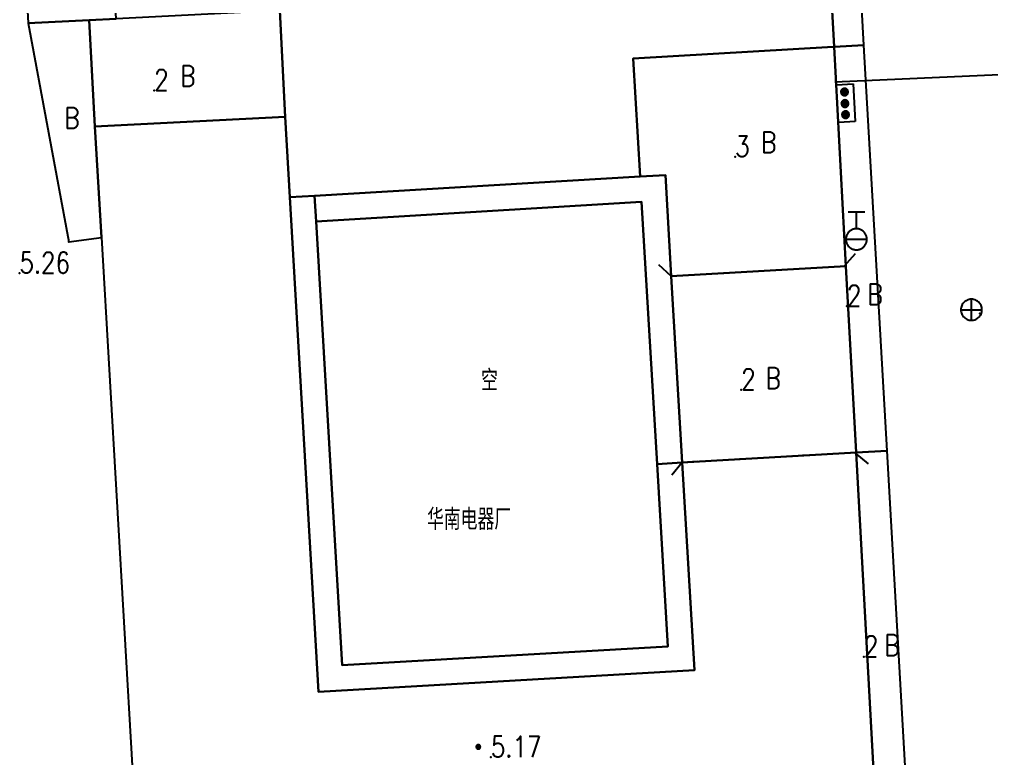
# Model space of a CAD drawing. Extents: x 500064 to 501389, y 2542464 to 2545400.
# Drawn here: x 500906.96 to 500953.13, y 2542619.31 to 2542654.41 of the extents above; entities that cross this region are included whole.
import ezdxf

# ---------------------------------------------------------------- set-up
doc = ezdxf.new("R2010")
doc.units = 0
doc.header["$LTSCALE"] = 0.5
doc.linetypes.add('CENTER', pattern=[50.8, 31.75, -6.35, 6.35, -6.35])
doc.layers.add('地形图', color=8, linetype='CONTINUOUS')
doc.styles.add('HZ', font='romans.shx', dxfattribs={"width": 0.8, "bigfont": 'hztxt.shx'})

msp = doc.modelspace()

# ---------------------------------------------------------------- linework, layer by layer
at = {"layer": '地形图'}
for points in [[(500926.208, 2542669.718), (500945.01, 2542664.864), (500945.651, 2542653.112), (500947.066, 2542653.195), (500946.367, 2542665.968), (500926.209, 2542671.261)], [(500926.208, 2542669.718), (500924.198, 2542670.238), (500924.556, 2542661.168), (500919.048, 2542660.844), (500919.319, 2542654.832), (500919.578, 2542649.788), (500919.798, 2542645.968), (500920.981, 2542646.037), (500936.441, 2542646.947), (500936.112, 2542652.551), (500945.608, 2542653.11), (500945.651, 2542653.112), (500945.01, 2542664.864)], [(500911.55, 2542654.445), (500911.224, 2542660.383), (500907.058, 2542660.137), (500907.368, 2542654.237), (500910.266, 2542654.382)], [(500919.319, 2542654.832), (500911.55, 2542654.445), (500910.266, 2542654.382), (500910.543, 2542649.325), (500919.578, 2542649.788)], [(500910.266, 2542654.382), (500907.368, 2542654.237), (500909.298, 2542643.857), (500910.85, 2542644.058), (500910.543, 2542649.325)], [(500945.651, 2542653.112), (500945.608, 2542653.11), (500936.112, 2542652.551), (500936.441, 2542646.947), (500937.639, 2542647.018), (500937.921, 2542642.226), (500946.219, 2542642.702)], [(500947.066, 2542653.195), (500945.651, 2542653.112), (500946.219, 2542642.702), (500946.703, 2542633.839), (500948.174, 2542633.924)], [(500919.578, 2542649.788), (500910.543, 2542649.325), (500910.85, 2542644.058), (500912.676, 2542612.707), (500931.043, 2542613.755), (500932.54, 2542613.84), (500943.75, 2542614.479), (500944.403, 2542614.517), (500947.748, 2542614.707), (500946.703, 2542633.839), (500938.444, 2542633.367), (500939.027, 2542623.502), (500921.156, 2542622.471), (500919.798, 2542645.968)], [(500920.981, 2542646.037), (500921.052, 2542644.812), (500936.512, 2542645.749), (500937.247, 2542633.296), (500938.444, 2542633.367), (500937.921, 2542642.226), (500937.639, 2542647.018), (500936.441, 2542646.947)], [(500919.798, 2542645.968), (500921.156, 2542622.471), (500939.027, 2542623.502), (500938.444, 2542633.367), (500937.247, 2542633.296), (500937.758, 2542624.631), (500922.285, 2542623.738), (500921.052, 2542644.812), (500920.981, 2542646.037)], [(500937.921, 2542642.226), (500938.444, 2542633.367), (500946.703, 2542633.839), (500946.219, 2542642.702)], [(500948.174, 2542633.924), (500946.703, 2542633.839), (500947.748, 2542614.707), (500948.347, 2542614.742), (500949.274, 2542614.795)]]:
    msp.add_lwpolyline(points, close=True, dxfattribs=at)
for points in [[(500957.508, 2542661.307), (500958.142, 2542651.993), (500945.693, 2542651.44)], [(500919.578, 2542649.788), (500919.319, 2542654.832), (500911.55, 2542654.445), (500910.266, 2542654.382), (500907.368, 2542654.237)], [(500910.543, 2542649.325), (500910.266, 2542654.382)], [(500945.608, 2542653.11), (500936.112, 2542652.551), (500936.441, 2542646.947)], [(500945.766, 2542651.313), (500946.565, 2542651.356)], [(500945.864, 2542649.515), (500945.766, 2542651.313)], [(500946.152, 2542650.796), (500946.17, 2542650.797), (500946.183, 2542650.798), (500946.188, 2542650.799), (500946.205, 2542650.804), (500946.222, 2542650.81), (500946.23, 2542650.814), (500946.232, 2542650.816), (500946.238, 2542650.819), (500946.253, 2542650.828), (500946.267, 2542650.84), (500946.274, 2542650.846), (500946.28, 2542650.853), (500946.291, 2542650.866), (500946.3, 2542650.881), (500946.309, 2542650.897), (500946.312, 2542650.906), (500946.315, 2542650.914), (500946.32, 2542650.931), (500946.322, 2542650.949), (500946.323, 2542650.967), (500946.322, 2542650.985), (500946.32, 2542651.003), (500946.315, 2542651.02), (500946.309, 2542651.037), (500946.3, 2542651.053), (500946.291, 2542651.068), (500946.279, 2542651.082), (500946.276, 2542651.085), (500946.267, 2542651.094), (500946.253, 2542651.106), (500946.238, 2542651.115), (500946.222, 2542651.124), (500946.217, 2542651.125), (500946.215, 2542651.126), (500946.205, 2542651.13), (500946.188, 2542651.135), (500946.17, 2542651.137), (500946.164, 2542651.138), (500946.152, 2542651.138), (500946.134, 2542651.137), (500946.116, 2542651.135), (500946.115, 2542651.134), (500946.099, 2542651.13), (500946.082, 2542651.124), (500946.068, 2542651.116), (500946.066, 2542651.115), (500946.065, 2542651.115), (500946.051, 2542651.106), (500946.037, 2542651.094), (500946.025, 2542651.082), (500946.018, 2542651.073), (500946.013, 2542651.068), (500946.003, 2542651.053), (500945.995, 2542651.037), (500945.989, 2542651.02), (500945.987, 2542651.015), (500945.984, 2542651.003), (500945.981, 2542650.985), (500945.981, 2542650.967), (500945.981, 2542650.949), (500945.984, 2542650.931), (500945.989, 2542650.914), (500945.995, 2542650.897), (500946.003, 2542650.881), (500946.013, 2542650.866), (500946.019, 2542650.86), (500946.025, 2542650.852), (500946.03, 2542650.847), (500946.037, 2542650.84), (500946.051, 2542650.828), (500946.066, 2542650.819), (500946.079, 2542650.812), (500946.082, 2542650.811), (500946.099, 2542650.804), (500946.116, 2542650.799), (500946.133, 2542650.797), (500946.134, 2542650.797), (500946.152, 2542650.796)], [(500946.312, 2542650.906), (500946.276, 2542651.085), (500946.267, 2542651.094), (500946.28, 2542650.853), (500946.274, 2542650.846), (500946.217, 2542651.125), (500946.215, 2542651.126), (500946.232, 2542650.816), (500946.23, 2542650.814), (500946.164, 2542651.138), (500946.183, 2542650.798), (500946.115, 2542651.134), (500946.133, 2542650.797), (500946.068, 2542651.116), (500946.066, 2542651.115), (500946.065, 2542651.115), (500946.082, 2542650.811), (500946.079, 2542650.812), (500946.025, 2542651.082), (500946.018, 2542651.073), (500946.03, 2542650.847), (500946.025, 2542650.852), (500946.019, 2542650.86), (500945.987, 2542651.015)], [(500946.565, 2542651.356), (500946.663, 2542649.559)], [(500946.172, 2542650.245), (500946.189, 2542650.246), (500946.202, 2542650.248), (500946.207, 2542650.249), (500946.225, 2542650.254), (500946.241, 2542650.26), (500946.249, 2542650.264), (500946.251, 2542650.265), (500946.257, 2542650.268), (500946.272, 2542650.278), (500946.286, 2542650.289), (500946.293, 2542650.296), (500946.299, 2542650.302), (500946.31, 2542650.316), (500946.32, 2542650.331), (500946.328, 2542650.347), (500946.332, 2542650.356), (500946.335, 2542650.364), (500946.339, 2542650.381), (500946.342, 2542650.399), (500946.343, 2542650.417), (500946.342, 2542650.435), (500946.339, 2542650.452), (500946.335, 2542650.47), (500946.328, 2542650.486), (500946.32, 2542650.502), (500946.31, 2542650.517), (500946.299, 2542650.531), (500946.295, 2542650.535), (500946.286, 2542650.544), (500946.272, 2542650.555), (500946.257, 2542650.565), (500946.241, 2542650.573), (500946.237, 2542650.575), (500946.234, 2542650.576), (500946.225, 2542650.58), (500946.207, 2542650.584), (500946.189, 2542650.587), (500946.184, 2542650.588), (500946.172, 2542650.588), (500946.154, 2542650.587), (500946.136, 2542650.584), (500946.134, 2542650.584), (500946.119, 2542650.58), (500946.102, 2542650.573), (500946.087, 2542650.566), (500946.086, 2542650.565), (500946.085, 2542650.564), (500946.071, 2542650.555), (500946.057, 2542650.544), (500946.044, 2542650.531), (500946.037, 2542650.523), (500946.033, 2542650.517), (500946.023, 2542650.502), (500946.015, 2542650.486), (500946.009, 2542650.47), (500946.007, 2542650.464), (500946.004, 2542650.452), (500946.001, 2542650.435), (500946, 2542650.417), (500946.001, 2542650.399), (500946.004, 2542650.381), (500946.009, 2542650.364), (500946.015, 2542650.347), (500946.023, 2542650.331), (500946.033, 2542650.316), (500946.038, 2542650.309), (500946.044, 2542650.302), (500946.049, 2542650.296), (500946.057, 2542650.289), (500946.071, 2542650.278), (500946.086, 2542650.268), (500946.098, 2542650.262), (500946.101, 2542650.26), (500946.119, 2542650.254), (500946.136, 2542650.249), (500946.152, 2542650.246), (500946.154, 2542650.246), (500946.172, 2542650.245)], [(500946.332, 2542650.356), (500946.295, 2542650.535), (500946.286, 2542650.544), (500946.299, 2542650.302), (500946.293, 2542650.296), (500946.237, 2542650.575), (500946.234, 2542650.576), (500946.251, 2542650.265), (500946.249, 2542650.264), (500946.184, 2542650.588), (500946.202, 2542650.248), (500946.134, 2542650.584), (500946.152, 2542650.246), (500946.087, 2542650.566), (500946.086, 2542650.565), (500946.085, 2542650.564), (500946.101, 2542650.26), (500946.098, 2542650.262), (500946.044, 2542650.531), (500946.037, 2542650.523), (500946.049, 2542650.296), (500946.044, 2542650.302), (500946.038, 2542650.309), (500946.007, 2542650.464)], [(500919.798, 2542645.968), (500919.578, 2542649.788), (500910.543, 2542649.325), (500910.85, 2542644.058)], [(500946.2, 2542649.719), (500946.218, 2542649.719), (500946.231, 2542649.721), (500946.236, 2542649.722), (500946.253, 2542649.727), (500946.27, 2542649.733), (500946.278, 2542649.737), (500946.28, 2542649.738), (500946.286, 2542649.741), (500946.301, 2542649.751), (500946.315, 2542649.763), (500946.322, 2542649.769), (500946.328, 2542649.776), (500946.339, 2542649.789), (500946.349, 2542649.804), (500946.357, 2542649.82), (500946.36, 2542649.829), (500946.363, 2542649.837), (500946.368, 2542649.854), (500946.371, 2542649.872), (500946.372, 2542649.89), (500946.371, 2542649.908), (500946.368, 2542649.926), (500946.363, 2542649.943), (500946.357, 2542649.96), (500946.349, 2542649.976), (500946.339, 2542649.991), (500946.328, 2542650.005), (500946.324, 2542650.008), (500946.315, 2542650.017), (500946.301, 2542650.029), (500946.286, 2542650.038), (500946.27, 2542650.047), (500946.265, 2542650.048), (500946.263, 2542650.049), (500946.253, 2542650.053), (500946.236, 2542650.058), (500946.218, 2542650.06), (500946.213, 2542650.061), (500946.2, 2542650.061), (500946.182, 2542650.06), (500946.165, 2542650.058), (500946.163, 2542650.057), (500946.147, 2542650.053), (500946.131, 2542650.047), (500946.116, 2542650.039), (500946.115, 2542650.038), (500946.114, 2542650.038), (500946.099, 2542650.029), (500946.086, 2542650.017), (500946.073, 2542650.005), (500946.066, 2542649.996), (500946.062, 2542649.991), (500946.052, 2542649.976), (500946.044, 2542649.96), (500946.037, 2542649.943), (500946.036, 2542649.938), (500946.033, 2542649.926), (500946.03, 2542649.908), (500946.029, 2542649.89), (500946.03, 2542649.872), (500946.033, 2542649.854), (500946.037, 2542649.837), (500946.044, 2542649.82), (500946.052, 2542649.804), (500946.062, 2542649.789), (500946.067, 2542649.783), (500946.073, 2542649.775), (500946.078, 2542649.77), (500946.086, 2542649.763), (500946.099, 2542649.751), (500946.115, 2542649.741), (500946.127, 2542649.735), (500946.13, 2542649.734), (500946.147, 2542649.727), (500946.165, 2542649.722), (500946.181, 2542649.72), (500946.182, 2542649.719), (500946.2, 2542649.719)], [(500946.36, 2542649.829), (500946.324, 2542650.008), (500946.315, 2542650.017), (500946.328, 2542649.776), (500946.322, 2542649.769), (500946.265, 2542650.048), (500946.263, 2542650.049), (500946.28, 2542649.738), (500946.278, 2542649.737), (500946.213, 2542650.061), (500946.231, 2542649.721), (500946.163, 2542650.057), (500946.181, 2542649.72), (500946.116, 2542650.039), (500946.115, 2542650.038), (500946.114, 2542650.038), (500946.13, 2542649.734), (500946.127, 2542649.735), (500946.073, 2542650.005), (500946.066, 2542649.996), (500946.078, 2542649.77), (500946.073, 2542649.775), (500946.067, 2542649.783), (500946.036, 2542649.938)], [(500946.663, 2542649.559), (500945.878, 2542649.516), (500945.864, 2542649.515)], [(500946.663, 2542649.559), (500945.878, 2542649.516)], [(500920.981, 2542646.037), (500921.053, 2542644.812), (500922.285, 2542623.738), (500937.758, 2542624.631), (500937.247, 2542633.296), (500938.444, 2542633.367)], [(500938.444, 2542633.367), (500937.247, 2542633.296), (500936.512, 2542645.749), (500921.053, 2542644.812)], [(500946.316, 2542645.27), (500946.716, 2542645.27), (500947.116, 2542645.27)], [(500946.716, 2542644.47), (500946.716, 2542645.27)], [(500946.716, 2542643.47), (500946.748, 2542643.471), (500946.779, 2542643.474), (500946.81, 2542643.479), (500946.841, 2542643.486), (500946.871, 2542643.495), (500946.9, 2542643.505), (500946.929, 2542643.518), (500946.957, 2542643.532), (500946.984, 2542643.548), (500947.01, 2542643.566), (500947.035, 2542643.585), (500947.059, 2542643.606), (500947.081, 2542643.628), (500947.102, 2542643.651), (500947.121, 2542643.676), (500947.138, 2542643.702), (500947.154, 2542643.729), (500947.169, 2542643.757), (500947.181, 2542643.786), (500947.192, 2542643.816), (500947.201, 2542643.846), (500947.207, 2542643.876), (500947.212, 2542643.907), (500947.215, 2542643.939), (500947.216, 2542643.97), (500947.215, 2542644.001), (500947.212, 2542644.033), (500947.207, 2542644.064), (500947.201, 2542644.094), (500947.192, 2542644.125), (500947.181, 2542644.154), (500947.169, 2542644.183), (500947.154, 2542644.211), (500947.138, 2542644.238), (500947.121, 2542644.264), (500947.102, 2542644.289), (500947.081, 2542644.312), (500947.059, 2542644.335), (500947.035, 2542644.355), (500947.01, 2542644.375), (500946.984, 2542644.392), (500946.957, 2542644.408), (500946.929, 2542644.422), (500946.9, 2542644.435), (500946.871, 2542644.446), (500946.841, 2542644.454), (500946.81, 2542644.461), (500946.779, 2542644.466), (500946.748, 2542644.469), (500946.716, 2542644.47), (500946.685, 2542644.469), (500946.654, 2542644.466), (500946.623, 2542644.461), (500946.592, 2542644.454), (500946.562, 2542644.446), (500946.532, 2542644.435), (500946.503, 2542644.422), (500946.475, 2542644.408), (500946.448, 2542644.392), (500946.422, 2542644.375), (500946.398, 2542644.355), (500946.374, 2542644.335), (500946.352, 2542644.312), (500946.331, 2542644.289), (500946.312, 2542644.264), (500946.294, 2542644.238), (500946.278, 2542644.211), (500946.264, 2542644.183), (500946.251, 2542644.154), (500946.241, 2542644.125), (500946.232, 2542644.094), (500946.225, 2542644.064), (500946.22, 2542644.033), (500946.217, 2542644.001), (500946.216, 2542643.97), (500946.217, 2542643.939), (500946.22, 2542643.907), (500946.225, 2542643.876), (500946.232, 2542643.846), (500946.241, 2542643.816), (500946.251, 2542643.786), (500946.264, 2542643.757), (500946.278, 2542643.729), (500946.294, 2542643.702), (500946.312, 2542643.676), (500946.331, 2542643.651), (500946.352, 2542643.628), (500946.374, 2542643.606), (500946.398, 2542643.585), (500946.422, 2542643.566), (500946.448, 2542643.548), (500946.475, 2542643.532), (500946.503, 2542643.518), (500946.532, 2542643.505), (500946.562, 2542643.495), (500946.592, 2542643.486), (500946.623, 2542643.479), (500946.654, 2542643.474), (500946.685, 2542643.471), (500946.716, 2542643.47)], [(500946.216, 2542643.97), (500947.216, 2542643.97)], [(500946.139, 2542642.698), (500946.671, 2542643.295)], [(500937.921, 2542642.226), (500937.324, 2542642.758)], [(500937.921, 2542642.226), (500938.919, 2542642.283)], [(500939.419, 2542642.312), (500940.417, 2542642.369)], [(500940.916, 2542642.398), (500941.914, 2542642.455)], [(500942.414, 2542642.484), (500943.412, 2542642.541)], [(500943.911, 2542642.57), (500944.909, 2542642.627)], [(500945.409, 2542642.656), (500946.137, 2542642.698)], [(500952.179, 2542640.123), (500952.231, 2542640.125), (500952.283, 2542640.133), (500952.333, 2542640.147), (500952.382, 2542640.166), (500952.429, 2542640.19), (500952.472, 2542640.218), (500952.513, 2542640.251), (500952.55, 2542640.288), (500952.583, 2542640.329), (500952.612, 2542640.373), (500952.635, 2542640.419), (500952.654, 2542640.468), (500952.668, 2542640.519), (500952.676, 2542640.57), (500952.679, 2542640.623), (500952.676, 2542640.675), (500952.668, 2542640.727), (500952.654, 2542640.777), (500952.635, 2542640.826), (500952.612, 2542640.873), (500952.583, 2542640.916), (500952.55, 2542640.957), (500952.513, 2542640.994), (500952.472, 2542641.027), (500952.429, 2542641.056), (500952.382, 2542641.079), (500952.333, 2542641.098), (500952.283, 2542641.112), (500952.231, 2542641.12), (500952.179, 2542641.123), (500952.126, 2542641.12), (500952.075, 2542641.112), (500952.024, 2542641.098), (500951.975, 2542641.079), (500951.929, 2542641.056), (500951.885, 2542641.027), (500951.844, 2542640.994), (500951.807, 2542640.957), (500951.774, 2542640.916), (500951.746, 2542640.873), (500951.722, 2542640.826), (500951.703, 2542640.777), (500951.689, 2542640.727), (500951.681, 2542640.675), (500951.679, 2542640.623), (500951.681, 2542640.57), (500951.689, 2542640.519), (500951.703, 2542640.468), (500951.722, 2542640.419), (500951.746, 2542640.373), (500951.774, 2542640.329), (500951.807, 2542640.288), (500951.844, 2542640.251), (500951.885, 2542640.218), (500951.929, 2542640.19), (500951.975, 2542640.166), (500952.024, 2542640.147), (500952.075, 2542640.133), (500952.126, 2542640.125), (500952.179, 2542640.123)], [(500952.179, 2542640.123), (500952.179, 2542640.623), (500952.179, 2542641.123)], [(500951.679, 2542640.623), (500952.179, 2542640.623), (500952.679, 2542640.623)], [(500940.659, 2542633.495), (500939.66, 2542633.437)], [(500942.156, 2542633.58), (500941.158, 2542633.523)], [(500943.654, 2542633.666), (500942.656, 2542633.609)], [(500945.151, 2542633.751), (500944.153, 2542633.694)], [(500946.648, 2542633.836), (500945.651, 2542633.78)], [(500946.648, 2542633.836), (500947.266, 2542633.305)], [(500938.444, 2542633.367), (500937.952, 2542632.773)], [(500939.161, 2542633.409), (500938.447, 2542633.368)], [(500928.754, 2542619.763), (500928.765, 2542619.763), (500928.775, 2542619.765), (500928.785, 2542619.768), (500928.795, 2542619.771), (500928.804, 2542619.776), (500928.813, 2542619.782), (500928.821, 2542619.788), (500928.828, 2542619.796), (500928.835, 2542619.804), (500928.838, 2542619.809), (500928.841, 2542619.813), (500928.845, 2542619.822), (500928.849, 2542619.832), (500928.852, 2542619.842), (500928.854, 2542619.852), (500928.854, 2542619.863), (500928.854, 2542619.873), (500928.852, 2542619.884), (500928.849, 2542619.894), (500928.845, 2542619.903), (500928.842, 2542619.91), (500928.841, 2542619.913), (500928.835, 2542619.922), (500928.828, 2542619.93), (500928.821, 2542619.937), (500928.813, 2542619.944), (500928.804, 2542619.949), (500928.803, 2542619.95), (500928.795, 2542619.954), (500928.785, 2542619.958), (500928.775, 2542619.961), (500928.765, 2542619.962), (500928.754, 2542619.963), (500928.744, 2542619.962), (500928.733, 2542619.961), (500928.723, 2542619.958), (500928.713, 2542619.954), (500928.704, 2542619.949), (500928.695, 2542619.944), (500928.687, 2542619.937), (500928.68, 2542619.93), (500928.673, 2542619.922), (500928.67, 2542619.917), (500928.667, 2542619.913), (500928.663, 2542619.903), (500928.659, 2542619.894), (500928.656, 2542619.884), (500928.655, 2542619.873), (500928.654, 2542619.863), (500928.655, 2542619.852), (500928.656, 2542619.842), (500928.659, 2542619.832), (500928.663, 2542619.822), (500928.666, 2542619.816), (500928.667, 2542619.813), (500928.673, 2542619.804), (500928.68, 2542619.796), (500928.687, 2542619.788), (500928.695, 2542619.782), (500928.704, 2542619.776), (500928.705, 2542619.776), (500928.713, 2542619.771), (500928.723, 2542619.768), (500928.733, 2542619.765), (500928.744, 2542619.763), (500928.754, 2542619.763)], [(500928.705, 2542619.776), (500928.838, 2542619.809), (500928.841, 2542619.813), (500928.667, 2542619.813), (500928.666, 2542619.816), (500928.854, 2542619.863), (500928.654, 2542619.863), (500928.842, 2542619.91), (500928.841, 2542619.913), (500928.667, 2542619.913), (500928.67, 2542619.917), (500928.803, 2542619.95)]]:
    msp.add_lwpolyline(points, dxfattribs=at)
at = {"layer": '地形图', "linetype": 'CENTER'}
for p in [(500913.358, 2542651.037, 2), (500940.955, 2542647.888, 3), (500906.958, 2542642.36, 5.26), (500946.267, 2542640.798, 2), (500941.243, 2542636.821, 2), (500947.075, 2542624.132, 2), (500929.354, 2542619.367, 5.17)]:
    msp.add_point(p, dxfattribs=at)
at = {"layer": '地形图', "ltscale": 10}
for p in [(500909.298, 2542643.858), (500952.574, 2542640.451)]:
    msp.add_point(p, dxfattribs=at)

# ---------------------------------------------------------------- texts
at = {"layer": '地形图', "ltscale": 10, "style": 'HZ', "width": 0.8}
for s, p in [('2', (500913.358, 2542651.037)), ('B', (500914.59, 2542651.222)), ('B', (500909.092, 2542649.23)), ('3', (500940.955, 2542647.888)), ('B', (500942.187, 2542648.073)), ('5.26', (500906.958, 2542642.36)), ('2', (500946.267, 2542640.798)), ('B', (500947.237, 2542640.859)), ('空', (500928.886, 2542636.769)), ('2', (500941.243, 2542636.821)), ('B', (500942.397, 2542636.874)), ('华南电器厂', (500926.317, 2542630.168)), ('B', (500948.045, 2542624.193)), ('2', (500947.075, 2542624.132)), ('5.17', (500929.354, 2542619.367))]:
    msp.add_text(s, height=1, dxfattribs=at).set_placement(p)

doc.saveas('drawing.dxf')
